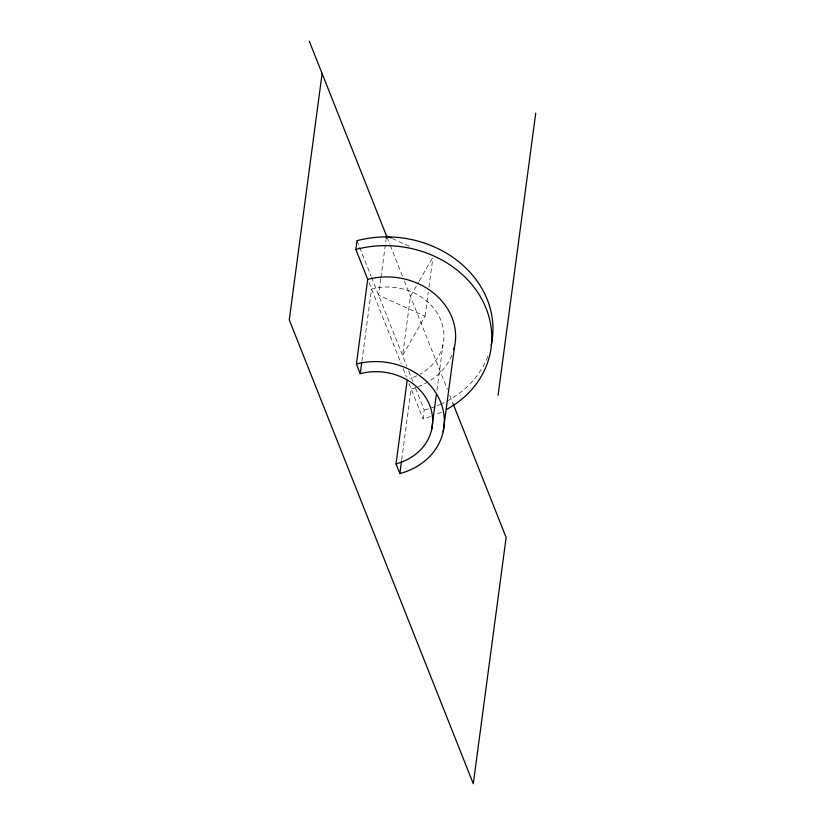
<?xml version="1.0" encoding="UTF-8"?>
<svg xmlns="http://www.w3.org/2000/svg" width="825" height="825" viewBox="0 0 825 825"><rect width="100%" height="100%" fill="white"/><g stroke="black" fill="none" stroke-linecap="round" stroke-linejoin="round"><path stroke-width="0.62" stroke-dasharray="4.12 3.09" d="M361.927 361.061L371.539 289.039A54.646 46.994 7.6 0 1 438.157 314.686A54.646 46.994 7.6 0 1 420.038 374.158M380.799 278.798L378.613 295.195L425.081 316.222L402.579 355.596L410.479 296.33L418.615 282.119M380.975 277.54L386.017 239.714M401.713 459.669L411.149 388.905A66.361 57.059 7.6 0 0 417.316 386.966M425.081 316.222L428.278 292.267M428.948 287.224L432.826 258.225M430.475 416.553A102.599 88.223 7.6 0 1 423.019 418.822L424.184 410.077L415.264 387.575M436.91 390.328L442.973 344.84M419.234 281.026L432.362 258.06M392.329 238.559L409.757 246.448M386.997 237.115L389.812 244.221M390.287 245.407L402.497 276.2M404.374 280.933L447.418 389.452M449.79 395.423L453.1 403.776M357.008 240.704L371.095 276.241M371.57 277.427L406.808 366.248M408.684 370.992L412.912 381.645M368.981 282.593L401.198 363.815M403.085 368.558L406.374 376.87M409.025 383.543L423.019 418.822M416.759 375.829A54.646 46.994 7.6 0 1 409.736 378.541M451.801 355.462A66.361 57.059 7.6 0 1 418.533 386.502M487.761 356.555A102.599 88.223 7.6 0 1 442.427 403.425M441.272 403.961A102.599 88.223 7.6 0 1 436.518 405.993M435.311 406.467A102.599 88.223 7.6 0 1 424.184 410.077M441.262 412.17A102.599 88.223 7.6 0 1 435.353 414.748"/><path stroke-width="1.24" d="M322.121 73.58L289.266 319.832L473.282 783.75L506.137 537.498L453.1 403.776M356.41 364.031A66.361 57.059 7.6 0 1 440.674 402.177A66.361 57.059 7.6 0 1 399.857 473.56L396.021 463.897A54.646 46.994 7.6 0 0 429.639 405.116A54.646 46.994 7.6 0 0 360.247 373.694L356.41 364.031L367.702 279.376L355.843 249.459L357.008 240.704A102.599 88.223 7.6 0 1 491.143 345.479M360.247 373.694L361.762 362.319M386.193 238.456L386.523 235.929L309.303 41.25M396.021 463.897L407.148 380.511M399.857 473.56L401.548 460.927M431.681 429.495L436.404 394.113M443.159 431.784L454.451 347.129M498.083 395.299L535.734 113.108M386.523 235.929L391.174 238.033M367.702 279.376A66.361 57.059 7.6 0 1 433.806 293.226A66.361 57.059 7.6 0 1 453.853 349.532M355.843 249.459A102.599 88.223 7.6 0 1 480.923 297.608A102.599 88.223 7.6 0 1 446.903 409.282"/></g></svg>
